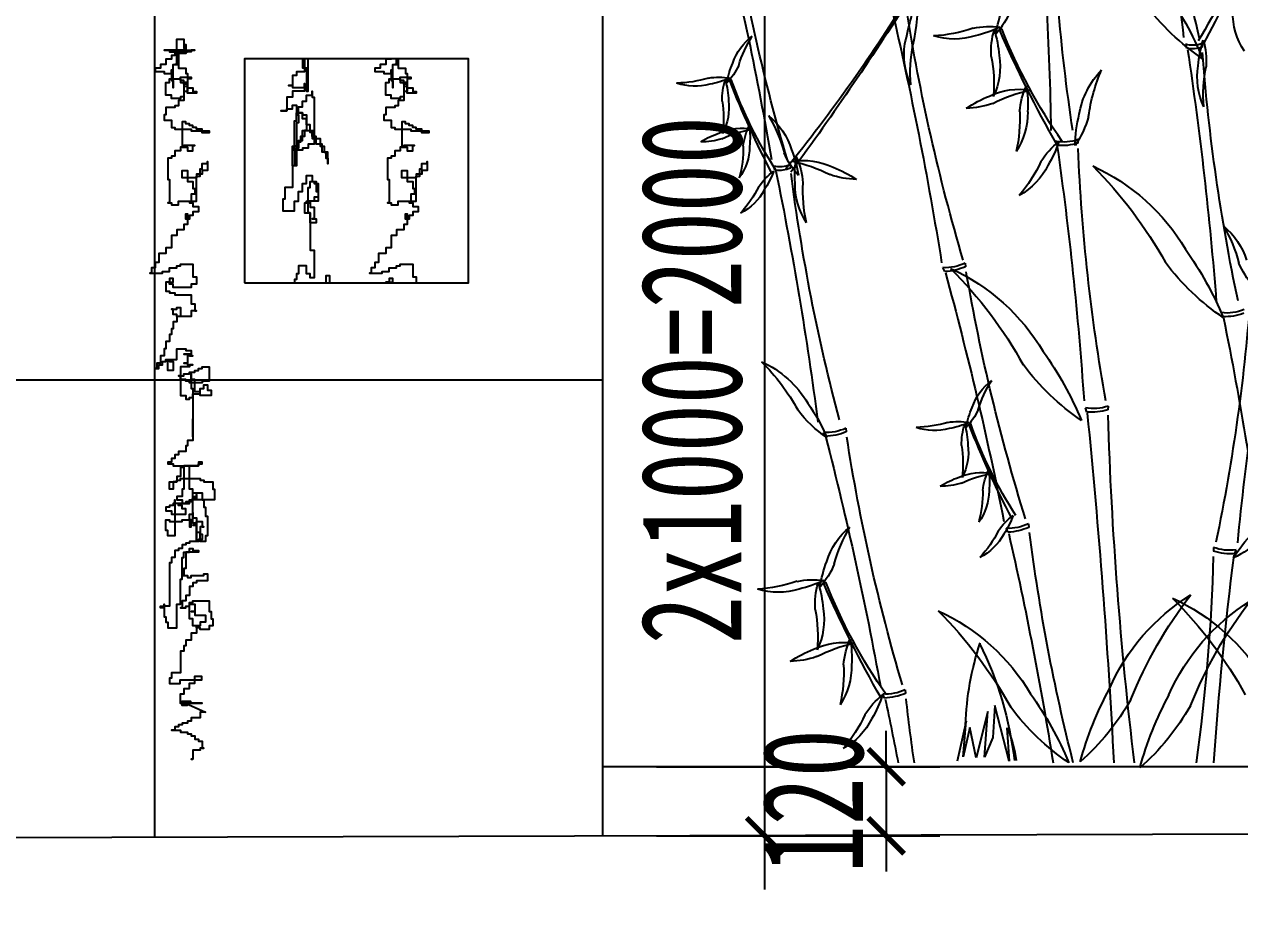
# Model space of a CAD drawing. Extents: x 225307 to 340959, y 27372 to 84205.
# Drawn here: x 329179 to 331892, y 73535 to 75525 of the extents above; entities that cross this region are included whole.
import ezdxf

# ---------------------------------------------------------------- set-up
doc = ezdxf.new("R2010")
doc.units = 0
doc.header["$MEASUREMENT"] = 0
doc.linetypes.add('DASHED', pattern=[0.75, 0.5, -0.25])
doc.layers.get('0').update_dxf_attribs({"linetype": 'CONTINUOUS'})
doc.layers.get('DEFPOINTS').update_dxf_attribs({"linetype": 'DASHED'})
for name, color, linetype in [('3', 7, 'CONTINUOUS'), ('PH', 8, 'CONTINUOUS'), ('WALL', 2, 'CONTINUOUS'), ('道路', 3, 'CONTINUOUS')]:
    doc.layers.add(name, color=color, linetype=linetype)
doc.styles.add('DIM_FONT', font='@SimSun.ttf', dxfattribs={"width": 0.8})
doc.styles.add('宋体', font='SimSun.ttf', dxfattribs={"width": 0.7})
doc.dimstyles.new('NORMAL', dxfattribs={"dimtxt": 300, "dimasz": 1, "dimexe": 250, "dimexo": 300, "dimgap": 150, "dimtad": 1, "dimdec": 0, "dimzin": 0, "dimtxsty": 'DIM_FONT', "dimblk": '_DIMX', "dimblk1": 'ARCHTICK', "dimblk2": 'ARCHTICK', "dimcen": 0.09, "dimdle": 20, "dimclrd": 4, "dimclre": 4, "dimclrt": 7, "dimazin": 3, "dimtfac": 1, "dimtdec": 0, "dimtix": 1, "dimtmove": 0, "dimatfit": 3, "dimtolj": 1, "dimtzin": 0})

# ---------------------------------------------------------------- blocks, each defined once
blk = doc.blocks.new('_ARCHTICK')
at = {"color": 0, "linetype": 'BYBLOCK', "const_width": 0.15}
blk.add_lwpolyline([(-0.5, -0.5), (0.5, 0.5)], dxfattribs=at)
blk = doc.blocks.new('*D157')
at = {"color": 8, "linetype": 'BYBLOCK'}
for p, q in [((336186.3, 73867.5), (336186.3, 73947.5)), ((335674, 73867.5), (336306.3, 73867.5)), ((336186.3, 73867.5), (336186.3, 73713.3)), ((335674, 73713.3), (336306.3, 73713.3)), ((336186.3, 73713.3), (336186.3, 73633.3))]:
    blk.add_line(p, q, dxfattribs=at)
at = {"layer": 'DEFPOINTS', "color": 0, "linetype": 'BYBLOCK'}
for p in [(335554, 73867.5, 5587.7), (335554, 73713.3, 5587.7), (336186.3, 73713.3)]:
    blk.add_point(p, dxfattribs=at)
at = {"color": 8, "linetype": 'BYBLOCK', "xscale": 80, "yscale": 80, "zscale": 80}
for p, rotation in [((336186.3, 73867.5), 270), ((336186.3, 73713.3), 90)]:
    blk.add_blockref('_ARCHTICK', p, dxfattribs=dict(at, rotation=rotation))
at = {"color": 4, "linetype": 'BYBLOCK', "insert": (336023.8, 73790.4), "char_height": 225, "attachment_point": 5, "rotation": 90, "style": '宋体'}
blk.add_mtext('\\A1;120', dxfattribs=at)
blk = doc.blocks.new('_DIMX')
blk.add_line((-150, 0), (150, 0))
at = {"const_width": 50}
blk.add_lwpolyline([(-70, -70), (70, 70)], dxfattribs=at)
blk = doc.blocks.new('*D159')
at = {"color": 8, "linetype": 'BYBLOCK'}
for p, q in [((335915, 75867.5), (335915, 73593.3)), ((335674, 75747.5), (336035, 75747.5)), ((335674, 73713.3), (336035, 73713.3))]:
    blk.add_line(p, q, dxfattribs=at)
at = {"layer": 'DEFPOINTS', "color": 0, "linetype": 'BYBLOCK'}
for p in [(335554, 75747.5, 5587.7), (335554, 73713.3, 5587.7), (335915, 73713.3)]:
    blk.add_point(p, dxfattribs=at)
at = {"color": 8, "linetype": 'BYBLOCK', "xscale": 80, "yscale": 80, "zscale": 80}
for p, rotation in [((335915, 75747.5), 90), ((335915, 73713.3), 270)]:
    blk.add_blockref('_ARCHTICK', p, dxfattribs=dict(at, rotation=rotation))
at = {"color": 4, "linetype": 'BYBLOCK', "insert": (335752.5, 74730.4), "char_height": 225, "attachment_point": 5, "rotation": 90, "style": '宋体'}
blk.add_mtext('\\A1;2x1000=2000', dxfattribs=at)
blk = doc.blocks.new('A$C295065FB')
at = {"layer": 'WALL', "color": 251}
for p, q in [((716.8, 2147.7, 5587.7), (730.8, 2152.3, 5587.7)), ((738.8, 2076.2, 5587.7), (726.4, 2076.9, 5587.7)), ((1511, 2108.3, 5587.7), (1524.8, 2103.3, 5587.7)), ((2426.2, 2038.9, 5587.7), (2413.9, 2038.6, 5587.7)), ((2410.1, 1987.8, 5587.7), (2423.9, 1982.8, 5587.7)), ((1211.8, 1724.2, 5587.7), (1199.5, 1723.1, 5587.7)), ((1192, 1652.1, 5587.7), (1206.1, 1647.9, 5587.7)), ((2104.4, 1624, 5587.7), (2092.1, 1623, 5587.7)), ((2084.6, 1552, 5587.7), (2098.7, 1547.8, 5587.7)), ((818.1, 1457.7, 5587.7), (805.7, 1458.3, 5587.7)), ((22.3, 1392.1, 5587.7), (208.9, 1345, 5587.7)), ((134.7, 1384.8, 5587.7), (22.3, 1392.1, 5587.7)), ((789.3, 1388.7, 5587.7), (802.8, 1382.8, 5587.7)), ((208.9, 1345, 5587.7), (102.5, 1338, 5587.7)), ((188.7, 1320.8, 5587.7), (34.3, 1282.2, 5587.7)), ((102.5, 1338, 5587.7), (36.3, 1310.1, 5587.7)), ((36.3, 1310.1, 5587.7), (188.7, 1320.8, 5587.7)), ((34.3, 1282.2, 5587.7), (136, 1261.1, 5587.7)), ((156.4, 1249.1, 5587.7), (23.3, 1218.7, 5587.7)), ((136, 1261.1, 5587.7), (37.8, 1238.6, 5587.7)), ((37.8, 1238.6, 5587.7), (156.4, 1249.1, 5587.7)), ((1690.9, 1245.8, 5587.7), (1678.6, 1246.3, 5587.7)), ((1662.2, 1176.8, 5587.7), (1675.6, 1170.9, 5587.7)), ((262, 1044.9, 5587.7), (249.7, 1045.2, 5587.7)), ((234.3, 975.5, 5587.7), (247.9, 969.8, 5587.7)), ((1138, 846.3, 5587.7), (1125.6, 846.6, 5587.7)), ((1110.3, 776.9, 5587.7), (1123.8, 771.1, 5587.7)), ((2020.7, 659.8, 5587.7), (2008.3, 660.1, 5587.7)), ((2001.9, 609.7, 5587.7), (2015.4, 603.9, 5587.7))]:
    blk.add_line(p, q, dxfattribs=at)
for centre, radius, start, end in [((7165.9, -7015.2, 5587.7), 10224.3, 113.75643, 117.63629), ((4906.4, -2111.3, 5587.7), 4818.8, 112.6401, 120.8586), ((-69.6, 1647.2, 5587.7), 702, 24.633, 59.1532), ((-853.6, -9549.9, 5587.7), 11896.7, 78.55376, 82.679), ((-407.3, 13997.6, 5587.7), 11896.7, 275.60014, 279.72538), ((-331.4, 3350.9, 5587.7), 1455.2, 291.7828, 307.7608), ((-36.5, 2570.8, 5587.7), 702, 293.6312, 328.1515), ((998.8, 2002.9, 5587.7), 327, 135.6312, 154.5611), ((451.8, 2554.5, 5587.7), 482, 301.4741, 314.0367), ((2048.6, -4116.8, 5587.7), 6334.7, 94.07919, 101.77535), ((1796, 2413.3, 5587.7), 272.5, 228.3953, 247.3253), ((-460, 910.3, 5587.7), 1455.2, 45.0237, 61.0017), ((1709.6, 2111.5, 5587.7), 198.7, 160.2271, 180.9361), ((1672.5, 2121.9, 5587.7), 148.9, 157.4414, 187.2024), ((2853.1, 8208.6, 5587.7), 6185.4, 257.97445, 265.76296), ((1567, 1692.9, 5587.7), 485.1, 59.2127, 75.1907), ((1633, 1962.9, 5587.7), 234, 38.8219, 73.3422), ((2529.6, 2375.2, 5587.7), 234, 236.5234, 271.0436), ((-789.4, 13927.1, 5587.7), 11876.7, 273.89549, 277.26769), ((915.3, 2138.5, 5587.7), 198.7, 177.343, 198.052), ((877.9, 2129.2, 5587.7), 148.9, 171.0768, 200.8377), ((884.9, -4243.1, 5587.7), 6321.5, 91.59805, 97.88706), ((2183.5, 2569.9, 5587.7), 817.6, 214.2063, 233.1363), ((1042.2, 998.7, 5587.7), 1204.9, 54.7307, 67.2933), ((654.3, -9647.7, 5587.7), 11768.6, 81.43836, 85.58599), ((2253.9, 2527.6, 5587.7), 485.1, 265.2687, 281.2467), ((2313.2, 2256.1, 5587.7), 234, 244.8779, 279.3982), ((2364.6, 1779.8, 5587.7), 272.5, 74.4513, 93.3813), ((2316.6, 2425.3, 5587.7), 401.6, 274.9757, 287.5383), ((1909, 929.7, 5587.7), 1204.9, 54.7307, 67.2933), ((3050.3, 2500.9, 5587.7), 817.6, 214.2063, 233.1363), ((2510.1, 2005.9, 5587.7), 101.6, 161.2231, 190.216), ((2501.3, 2007.7, 5587.7), 81.3, 157.4408, 197.8064), ((613.1, 1289, 5587.7), 817.6, 119.6482, 138.5782), ((-311.1, 3151.3, 5587.7), 1455.2, 291.7828, 307.7608), ((-16.3, 2371.2, 5587.7), 702, 293.6312, 328.1515), ((3826.9, 7747.5, 5587.7), 5882.6, 256.39373, 264.38024), ((1378, 1379.8, 5587.7), 702, 24.633, 59.1532), ((1161.6, -9013.4, 5587.7), 11065, 79.05337, 83.33085), ((-321.8, 2991.1, 5587.7), 1204.9, 285.4911, 298.0537), ((987.5, 642.9, 5587.7), 1455.2, 45.0237, 61.0017), ((1590.3, 14797.7, 5587.7), 13080.4, 263.0942, 268.21011), ((633.3, 1089.4, 5587.7), 817.6, 119.6482, 138.5782), ((-1255.4, -22697.7, 5587.7), 24473.8, 84.2698, 87.01869), ((-301.6, 2791.5, 5587.7), 1204.9, 285.4911, 298.0537), ((1390.1, 1667.1, 5587.7), 198.7, 163.6093, 184.3183), ((1352.4, 1675.3, 5587.7), 148.9, 160.8236, 190.5845), ((2341.5, 7952.5, 5587.7), 6334.7, 259.88597, 267.58213), ((2105.1, 2235.6, 5587.7), 582.1, 277.6148, 293.5928), ((2143, 1904.2, 5587.7), 280.8, 279.4632, 313.9835), ((1840.2, 2094.2, 5587.7), 817.6, 214.2063, 233.1363), ((698.9, 523, 5587.7), 1204.9, 54.7307, 67.2933), ((411.9, -10225.4, 5587.7), 11896.7, 81.93594, 86.06119), ((2269.5, 1343.4, 5587.7), 327, 105.4802, 124.4101), ((1578.8, 7732.9, 5587.7), 6321.5, 255.70106, 262.81527), ((694, 2051.9, 5587.7), 817.6, 214.2063, 233.1363), ((-447.3, 480.7, 5587.7), 1204.9, 54.7307, 67.2933), ((2282.7, 1566.9, 5587.7), 198.7, 163.6093, 184.3183), ((2073.5, 2095.1, 5587.7), 482, 271.3231, 283.8857), ((2245, 1575.1, 5587.7), 148.9, 160.8236, 190.5845), ((3064.5, 7720.8, 5587.7), 6185.4, 261.35663, 269.14514), ((2223.6, 1177.4, 5587.7), 401.6, 108.2543, 120.8169), ((1885, 1729.1, 5587.7), 272.5, 302.4113, 321.3413), ((4033.7, 4963.5, 5587.7), 3926.9, 240.2806, 246.5416), ((3158, 3087.9, 5587.7), 1850.9, 235.074, 248.3396), ((-1856.5, -10188.1, 5587.7), 11876.7, 77.14564, 80.92163), ((1034.7, 904.1, 5587.7), 702, 24.633, 59.1532), ((2121.9, 1312.7, 5587.7), 234, 116.3944, 150.9147), ((1923, -10234.1, 5587.7), 11768.6, 84.82054, 88.96818), ((2232.6, 1057.7, 5587.7), 485.1, 114.5459, 130.5239), ((-111.4, 861.8, 5587.7), 702, 24.633, 59.1532), ((987.8, 1378.6, 5587.7), 198.7, 156.3613, 177.0703), ((951.4, 1391.5, 5587.7), 148.9, 153.5756, 183.3365), ((2724.6, 7493.8, 5587.7), 6334.7, 252.63797, 260.33414), ((644.2, 167.2, 5587.7), 1455.2, 45.0237, 61.0017), ((2193.2, 1220.6, 5587.7), 234, 88.9564, 123.4766), ((2174, 943.3, 5587.7), 485.1, 87.1079, 103.0859), ((2221.2, 1053.6, 5587.7), 401.6, 80.8163, 93.3789), ((2174.8, 1699.2, 5587.7), 272.5, 274.9733, 293.9033), ((1795, 1561.2, 5587.7), 485.1, 332.5232, 348.5012), ((2039.2, 1428.3, 5587.7), 234, 334.3717, 8.8919), ((-13.2, 1069.2, 5587.7), 348.5, 64.8806, 83.6589), ((-107.8, 247.1, 5587.7), 1170.4, 63.3922, 83.4682), ((-501.9, 125, 5587.7), 1455.2, 45.0237, 61.0017), ((957.1, 1104.5, 5587.7), 321.3, 110.3247, 122.8873), ((670.5, 1535.8, 5587.7), 218, 304.4817, 323.4117), ((2294.8, 4183.8, 5587.7), 3141.5, 242.351, 248.612), ((1648.9, 2659, 5587.7), 1480.7, 237.1444, 250.41), ((2639.9, 1145.1, 5587.7), 272.5, 112.6747, 131.6047), ((871.9, 1209.8, 5587.7), 187.2, 118.4648, 152.9851), ((967.7, 1009.1, 5587.7), 388.1, 116.6163, 132.5943), ((-1483, -10295.4, 5587.7), 11896.7, 74.68795, 78.81319), ((2348.9, 1128.2, 5587.7), 234, 80.8977, 115.418), ((2353.1, 958.9, 5587.7), 401.6, 72.7576, 85.3202), ((2843.2, 1189.1, 5587.7), 401.6, 154.5796, 167.1423), ((2399.4, 1746.1, 5587.7), 401.6, 278.5177, 291.0803), ((2498.9, 1349.6, 5587.7), 29.8, 143.4106, 158.2152), ((2494.7, 1355.1, 5587.7), 22.1, 146.4067, 168.9406), ((2210.4, 1325.2, 5587.7), 272.5, 348.7367, 7.6667), ((931.6, 1138.2, 5587.7), 187.2, 91.0268, 125.547), ((924.2, 915.9, 5587.7), 388.1, 89.1783, 105.1563), ((958.7, 1005.5, 5587.7), 321.3, 82.8867, 95.4493), ((903, 1520.3, 5587.7), 218, 277.0437, 295.9737), ((603.4, 1399, 5587.7), 388.1, 334.5936, 350.5716), ((802.4, 1299.9, 5587.7), 187.2, 336.4421, 10.9623), ((1086.9, 1660.1, 5587.7), 388.1, 286.8797, 302.8577), ((1147.5, 1446.1, 5587.7), 187.2, 288.7282, 323.2485), ((2482.1, 1245.9, 5587.7), 272.5, 160.3886, 179.3186), ((1875.7, 1472.4, 5587.7), 401.6, 326.2316, 338.7942), ((2290.9, 856.3, 5587.7), 485.1, 79.0492, 95.0272), ((2397.7, 1604.7, 5587.7), 272.5, 266.9146, 285.8446), ((106.6, 2253.5, 5587.7), 1007.8, 272.1818, 288.0664), ((1290.9, 1090.8, 5587.7), 218, 114.7451, 133.6751), ((1081.2, 1564.3, 5587.7), 321.3, 280.5881, 293.1507), ((1172.3, 1250.2, 5587.7), 23.8, 145.481, 160.2856), ((1168.7, 1254.4, 5587.7), 17.6, 148.4771, 171.011), ((2675.1, 1209, 5587.7), 234, 162.7197, 197.24), ((2935.9, 1113, 5587.7), 485.1, 160.8713, 176.8493), ((1161.8, 1166.8, 5587.7), 218, 162.459, 181.389), ((670.5, 1330.4, 5587.7), 321.3, 328.302, 340.8646), ((1058.7, 1068.8, 5587.7), 187.2, 82.9681, 117.4884), ((1020.2, 849.8, 5587.7), 388.1, 81.1196, 97.0976), ((1084, 1451.2, 5587.7), 218, 268.985, 287.915), ((1067, 933.6, 5587.7), 321.3, 74.828, 87.3906), ((1452.1, 1131.8, 5587.7), 321.3, 156.65, 169.2126), ((942.3, 1222.3, 5587.7), 218, 350.8071, 9.7371), ((1860.6, 1166.6, 5587.7), 198.7, 156.3613, 177.0703), ((1824.2, 1179.5, 5587.7), 148.9, 153.5756, 183.3365), ((3550.2, 7469.4, 5587.7), 6499.2, 253.46634, 261.06444), ((1317.1, 1142.9, 5587.7), 187.2, 164.7901, 199.3104), ((1528.5, 1073.7, 5587.7), 388.1, 162.9417, 178.9197), ((-260.9, -11027.1, 5587.7), 12348.9, 76.85462, 80.90363), ((926.9, 7330.9, 5587.7), 6321.5, 261.72875, 263.68947), ((8626.7, -8427.6, 5587.7), 11251.8, 122.41565, 126.1141), ((5374.7, -3488, 5587.7), 5331.7, 121.3683, 129.1814), ((2329.7, 1546.6, 5587.7), 485.1, 264.9728, 280.9508), ((2387.6, 1274.7, 5587.7), 234, 244.582, 279.1023), ((2623.6, 44.8, 5587.7), 1045.2, 91.4755, 101.1337), ((2086.1, 2655.2, 5587.7), 1646.7, 281.8607, 288.0626), ((-2234.5, -10640.4, 5587.7), 11876.7, 78.01983, 79.06954), ((432.9, 968.4, 5587.7), 198.7, 157.2355, 177.9445), ((396.4, 980.7, 5587.7), 148.9, 154.4498, 184.2107), ((2076.2, 7109.4, 5587.7), 6334.7, 253.51217, 261.20833), ((1305.4, 2498.5, 5587.7), 1850.9, 235.074, 248.3396), ((371.1, 587.9, 5587.7), 401.6, 108.2543, 120.8169), ((32.5, 1139.6, 5587.7), 272.5, 302.4113, 321.3413), ((2181.2, 4374.1, 5587.7), 3926.9, 240.2806, 246.5416), ((-1859.5, -10742, 5587.7), 11896.7, 75.56214, 79.68738), ((269.3, 723.3, 5587.7), 234, 116.3944, 150.9147), ((380, 468.3, 5587.7), 485.1, 114.5459, 130.5239), ((340.7, 631.1, 5587.7), 234, 88.9564, 123.4766), ((368.6, 464.2, 5587.7), 401.6, 80.8163, 93.3789), ((322.3, 1109.8, 5587.7), 272.5, 274.9733, 293.9033), ((-57.5, 971.8, 5587.7), 485.1, 332.5232, 348.5012), ((186.7, 838.9, 5587.7), 234, 334.3717, 8.8919), ((558.3, 1276.1, 5587.7), 485.1, 284.8093, 300.7873), ((624.3, 1006.1, 5587.7), 234, 286.6578, 321.1781), ((2243.7, 884.3, 5587.7), 272.5, 180.6814, 199.6114), ((1637.3, 657.8, 5587.7), 401.6, 21.2058, 33.7684), ((321.4, 353.8, 5587.7), 485.1, 87.1079, 103.0859), ((1308.9, 769.7, 5587.7), 198.7, 157.2355, 177.9445), ((1272.3, 782.1, 5587.7), 148.9, 154.4498, 184.2107), ((2769, 6798.8, 5587.7), 6185.4, 254.98283, 262.77134), ((787.3, 555.7, 5587.7), 272.5, 112.6747, 131.6047), ((546.9, 1156.6, 5587.7), 401.6, 278.5177, 291.0803), ((646.4, 760.1, 5587.7), 29.8, 143.4106, 158.2152), ((642.1, 765.6, 5587.7), 22.1, 146.4067, 168.9406), ((1444.3, 1012.2, 5587.7), 408.8, 214.2063, 233.1363), ((873.7, 226.7, 5587.7), 602.5, 54.7307, 67.2933), ((1556.6, 569, 5587.7), 485.1, 11.4988, 27.4768), ((1800.7, 701.8, 5587.7), 234, 351.1081, 25.6283), ((629.6, 656.5, 5587.7), 272.5, 160.3886, 179.3186), ((23.2, 883, 5587.7), 401.6, 326.2316, 338.7942), ((496.3, 538.7, 5587.7), 234, 80.8977, 115.418), ((438.4, 266.8, 5587.7), 485.1, 79.0492, 95.0272), ((545.2, 1015.2, 5587.7), 272.5, 266.9146, 285.8446), ((500.6, 369.5, 5587.7), 401.6, 72.7576, 85.3202), ((990.7, 599.7, 5587.7), 401.6, 154.5796, 167.1423), ((357.8, 735.7, 5587.7), 272.5, 348.7367, 7.6667), ((-358.7, -10918.4, 5587.7), 11768.6, 78.44674, 82.59437), ((1041.6, 417.2, 5587.7), 351, 24.633, 59.1532), ((1935.5, 1186.9, 5587.7), 485.1, 256.9141, 272.8921), ((1954.8, 909.6, 5587.7), 234, 236.5234, 271.0436), ((1936.4, 430.9, 5587.7), 272.5, 66.0967, 85.0267), ((822.5, 619.6, 5587.7), 234, 162.7197, 197.24), ((1083.4, 523.6, 5587.7), 485.1, 160.8713, 176.8493), ((846.3, 48.8, 5587.7), 727.6, 45.0237, 61.0017), ((1982.7, 1076.6, 5587.7), 401.6, 266.6211, 279.1837), ((2165.6, 890.6, 5587.7), 272.5, 228.3953, 247.3253), ((1925.2, 289.6, 5587.7), 401.6, 68.9197, 81.4823), ((2102.7, 622.4, 5587.7), 101.6, 158.2315, 187.2244), ((2094, 624.7, 5587.7), 81.3, 154.4492, 194.8148), ((2002.6, 440.1, 5587.7), 234, 38.8219, 73.3422), ((2801.9, 1857.4, 5587.7), 1480.7, 237.1444, 250.41), ((3717.4, 6287.6, 5587.7), 5882.6, 253.40211, 261.38863), ((1936.6, 170.1, 5587.7), 485.1, 59.2127, 75.1907), ((2024.9, 408.2, 5587.7), 187.2, 118.4648, 152.9851), ((2110.1, 302.9, 5587.7), 321.3, 110.3247, 122.8873), ((1823.5, 734.2, 5587.7), 218, 304.4817, 323.4117), ((3447.8, 3382.2, 5587.7), 3141.5, 242.351, 248.612), ((180.9, -10311.4, 5587.7), 11065, 76.06175, 80.33924), ((2120.8, 207.5, 5587.7), 388.1, 116.6163, 132.5943), ((1756.4, 597.4, 5587.7), 388.1, 334.5936, 350.5716), ((1955.4, 498.2, 5587.7), 187.2, 336.4421, 10.9623), ((2239.9, 858.5, 5587.7), 388.1, 286.8797, 302.8577), ((2300.5, 644.5, 5587.7), 187.2, 288.7282, 323.2485), ((2084.6, 336.6, 5587.7), 187.2, 91.0268, 125.547), ((2077.2, 114.3, 5587.7), 388.1, 89.1783, 105.1563), ((2111.7, 203.9, 5587.7), 321.3, 82.8867, 95.4493), ((2056, 718.7, 5587.7), 218, 277.0437, 295.9737), ((2211.7, 267.2, 5587.7), 187.2, 82.9681, 117.4884), ((2220, 132, 5587.7), 321.3, 74.828, 87.3906), ((2605.1, 330.2, 5587.7), 321.3, 156.65, 169.2126), ((2443.9, 289.1, 5587.7), 218, 114.7451, 133.6751), ((2234.3, 762.7, 5587.7), 321.3, 280.5881, 293.1507), ((2325.3, 448.6, 5587.7), 23.8, 145.481, 160.2856), ((2321.7, 452.8, 5587.7), 17.6, 148.4771, 171.011), ((2095.3, 420.7, 5587.7), 218, 350.8071, 9.7371), ((2314.8, 365.2, 5587.7), 218, 162.459, 181.389), ((1823.5, 528.7, 5587.7), 321.3, 328.302, 340.8646), ((2173.2, 48.2, 5587.7), 388.1, 81.1196, 97.0976), ((2237, 649.6, 5587.7), 218, 268.985, 287.915), ((2470.1, 341.3, 5587.7), 187.2, 164.7901, 199.3104), ((2681.5, 272, 5587.7), 388.1, 162.9417, 178.9197)]:
    blk.add_arc(centre, radius, start, end, dxfattribs=at)

msp = doc.modelspace()

# ---------------------------------------------------------------- linework, layer by layer
at = {"color": 251}
for points in [[(329535.8, 75491.6), (329535.8, 75479.5), (329539.8, 75479.5), (329539.8, 75467.5), (329491.5, 75467.5), (329503.6, 75467.5), (329503.6, 75463.5), (329543.8, 75463.5), (329543.8, 75467.5), (329559.9, 75467.5), (329551.9, 75467.5), (329551.9, 75463.5), (329515.7, 75463.5), (329515.7, 75455.4), (329507.6, 75455.4), (329507.6, 75447.4), (329495.6, 75447.4), (329495.6, 75435.3), (329483.5, 75435.3), (329483.5, 75427.3), (329471.4, 75427.3), (329471.4, 75419.3), (329491.5, 75419.3), (329491.5, 75415.2), (329507.6, 75415.2), (329507.6, 75423.3), (329507.6, 75399.2), (329511.7, 75399.2), (329511.7, 75383.1), (329511.7, 75435.3), (329519.7, 75435.3), (329519.7, 75491.6), (329535.8, 75491.6), (329535.8, 75471.5), (329539.8, 75471.5), (329539.8, 75459.4), (329523.7, 75459.4), (329523.7, 75435.3), (329515.7, 75435.3), (329523.7, 75435.3), (329523.7, 75427.3), (329539.8, 75427.3), (329539.8, 75415.2), (329543.8, 75415.2), (329543.8, 75375.1), (329535.8, 75375.1), (329535.8, 75363), (329527.7, 75363), (329527.7, 75359), (329507.6, 75359), (329507.6, 75367), (329495.6, 75367), (329495.6, 75395.2), (329503.6, 75395.2), (329503.6, 75403.2), (329527.7, 75403.2), (329527.7, 75395.2), (329535.8, 75395.2), (329535.8, 75387.1), (329543.8, 75387.1), (329543.8, 75383.1), (329555.9, 75383.1), (329555.9, 75375.1), (329563.9, 75375.1), (329563.9, 75371.1), (329543.8, 75371.1), (329543.8, 75391.1), (329535.8, 75391.1), (329535.8, 75399.2), (329527.7, 75399.2), (329527.7, 75407.2), (329551.9, 75407.2), (329551.9, 75403.2), (329543.8, 75403.2), (329543.8, 75395.2), (329535.8, 75395.2), (329535.8, 75355), (329523.7, 75355), (329523.7, 75342.9), (329515.7, 75342.9), (329515.7, 75338.9), (329495.6, 75338.9), (329495.6, 75322.8), (329491.5, 75322.8), (329491.5, 75310.8), (329507.6, 75310.8), (329507.6, 75294.7), (329515.7, 75294.7), (329515.7, 75290.7), (329551.9, 75290.7), (329551.9, 75286.7), (329592.1, 75286.7), (329592.1, 75282.7), (329576, 75282.7), (329576, 75290.7), (329563.9, 75290.7), (329563.9, 75294.7), (329555.9, 75294.7), (329555.9, 75298.7), (329547.8, 75298.7), (329547.8, 75302.7), (329539.8, 75302.7), (329539.8, 75306.8), (329531.8, 75306.8), (329531.8, 75250.5), (329543.8, 75250.5), (329543.8, 75242.5), (329555.9, 75242.5), (329555.9, 75254.5), (329559.9, 75254.5), (329535.8, 75254.5), (329535.8, 75250.5), (329527.7, 75250.5), (329527.7, 75242.5), (329515.7, 75242.5), (329515.7, 75230.4), (329507.6, 75230.4), (329507.6, 75226.4), (329499.6, 75226.4), (329499.6, 75178.2), (329503.6, 75178.2), (329503.6, 75126), (329499.6, 75126), (329507.6, 75126), (329507.6, 75121.9), (329523.7, 75121.9), (329523.7, 75130), (329563.9, 75130), (329563.9, 75186.2), (329572, 75186.2), (329572, 75202.3), (329576, 75202.3), (329576, 75214.4), (329588.1, 75214.4), (329588.1, 75218.4), (329588.1, 75198.3), (329576, 75198.3), (329576, 75190.2), (329563.9, 75190.2), (329563.9, 75182.2), (329531.8, 75182.2), (329531.8, 75198.3), (329543.8, 75198.3), (329543.8, 75174.2), (329555.9, 75174.2), (329555.9, 75158.1), (329559.9, 75158.1), (329559.9, 75146), (329551.9, 75146), (329551.9, 75126), (329547.8, 75126), (329555.9, 75126), (329555.9, 75117.9), (329568, 75117.9), (329568, 75105.9), (329555.9, 75105.9), (329555.9, 75097.8), (329547.8, 75097.8), (329547.8, 75089.8), (329539.8, 75089.8), (329539.8, 75101.8), (329543.8, 75101.8), (329543.8, 75077.7), (329535.8, 75077.7), (329535.8, 75065.7), (329519.7, 75065.7), (329519.7, 75053.6), (329507.6, 75053.6), (329507.6, 75025.5), (329495.6, 75025.5), (329495.6, 75013.5), (329479.5, 75013.5), (329479.5, 74993.4), (329471.4, 74993.4), (329471.4, 74981.3), (329463.4, 74981.3), (329463.4, 74969.3), (329459.4, 74969.3), (329487.5, 74969.3), (329487.5, 74973.3), (329503.6, 74973.3), (329503.6, 74981.3), (329519.7, 74981.3), (329519.7, 74985.3), (329527.7, 74985.3), (329527.7, 74989.3), (329555.9, 74989.3), (329555.9, 74961.2), (329563.9, 74961.2), (329563.9, 74945.1), (329551.9, 74945.1), (329551.9, 74937.1), (329511.7, 74937.1), (329511.7, 74945.1), (329503.6, 74945.1), (329503.6, 74949.2), (329511.7, 74949.2), (329511.7, 74957.2), (329503.6, 74957.2), (329503.6, 74949.2), (329495.6, 74949.2), (329495.6, 74929.1), (329503.6, 74929.1), (329503.6, 74925.1), (329515.7, 74925.1), (329515.7, 74921), (329551.9, 74921), (329551.9, 74901), (329559.9, 74901), (329559.9, 74884.9), (329563.9, 74884.9), (329551.9, 74884.9), (329551.9, 74872.8), (329519.7, 74872.8), (329519.7, 74876.8), (329511.7, 74876.8), (329511.7, 74888.9), (329507.6, 74888.9), (329519.7, 74888.9), (329519.7, 74892.9), (329527.7, 74892.9), (329527.7, 74872.8), (329519.7, 74872.8), (329519.7, 74860.8), (329511.7, 74860.8), (329511.7, 74844.7), (329507.6, 74844.7), (329507.6, 74832.6), (329503.6, 74832.6), (329503.6, 74816.6), (329495.6, 74816.6), (329495.6, 74800.5), (329491.5, 74800.5), (329491.5, 74784.4), (329483.5, 74784.4), (329483.5, 74768.4), (329475.5, 74768.4), (329475.5, 74756.3), (329471.4, 74756.3), (329479.5, 74756.3), (329479.5, 74764.3), (329487.5, 74764.3), (329487.5, 74772.4), (329495.6, 74772.4), (329495.6, 74776.4), (329503.6, 74776.4), (329503.6, 74772.4), (329511.7, 74772.4), (329511.7, 74752.3), (329499.6, 74752.3), (329499.6, 74776.4), (329519.7, 74776.4), (329519.7, 74800.5), (329539.8, 74800.5), (329539.8, 74796.5), (329551.9, 74796.5), (329551.9, 74788.4), (329535.8, 74788.4), (329547.8, 74788.4), (329547.8, 74784.4), (329555.9, 74784.4), (329543.8, 74784.4), (329543.8, 74768.4), (329535.8, 74768.4), (329543.8, 74768.4), (329543.8, 74764.3), (329555.9, 74764.3), (329547.8, 74764.3), (329547.8, 74760.3), (329527.7, 74760.3), (329527.7, 74740.2), (329523.7, 74740.2), (329535.8, 74740.2), (329535.8, 74744.3), (329547.8, 74744.3), (329547.8, 74748.3), (329559.9, 74748.3), (329559.9, 74752.3), (329568, 74752.3), (329568, 74756.3), (329576, 74756.3), (329576, 74760.3), (329592.1, 74760.3), (329592.1, 74728.2), (329576, 74728.2), (329576, 74724.2), (329547.8, 74724.2), (329547.8, 74728.2), (329539.8, 74728.2), (329539.8, 74732.2), (329527.7, 74732.2), (329527.7, 74740.2), (329527.7, 74696), (329539.8, 74696), (329539.8, 74688), (329547.8, 74688), (329547.8, 74692), (329555.9, 74692), (329555.9, 74700.1), (329572, 74700.1), (329572, 74712.1), (329580, 74712.1), (329580, 74720.1), (329588.1, 74720.1), (329588.1, 74708.1), (329596.1, 74708.1), (329596.1, 74696), (329572, 74696), (329572, 74704.1), (329559.9, 74704.1), (329559.9, 74732.2), (329551.9, 74732.2), (329551.9, 74744.3), (329551.9, 74712.1), (329555.9, 74712.1), (329555.9, 74603.6), (329555.9, 74643.8), (329555.9, 74595.6), (329543.8, 74595.6), (329543.8, 74583.5), (329539.8, 74583.5), (329539.8, 74571.5), (329523.7, 74571.5), (329523.7, 74563.4), (329515.7, 74563.4), (329515.7, 74555.4), (329507.6, 74555.4), (329507.6, 74547.4), (329499.6, 74547.4), (329499.6, 74543.4), (329511.7, 74543.4), (329511.7, 74539.3), (329568, 74539.3), (329568, 74543.4), (329576, 74543.4), (329576, 74547.4), (329568, 74547.4), (329568, 74539.3), (329535.8, 74539.3), (329535.8, 74535.3), (329527.7, 74535.3), (329527.7, 74515.2), (329519.7, 74515.2), (329519.7, 74503.2), (329511.7, 74503.2), (329511.7, 74487.1), (329503.6, 74487.1), (329503.6, 74503.2), (329519.7, 74503.2), (329519.7, 74507.2), (329527.7, 74507.2), (329527.7, 74511.2), (329572, 74511.2), (329572, 74507.2), (329580, 74507.2), (329580, 74503.2), (329600.1, 74503.2), (329600.1, 74487.1), (329604.1, 74487.1), (329604.1, 74463), (329563.9, 74463), (329563.9, 74467), (329555.9, 74467), (329555.9, 74487.1), (329547.8, 74487.1), (329547.8, 74539.3), (329535.8, 74539.3), (329535.8, 74487.1), (329531.8, 74487.1), (329531.8, 74471), (329519.7, 74471), (329519.7, 74463), (329531.8, 74463), (329531.8, 74455), (329547.8, 74455), (329547.8, 74463), (329555.9, 74463), (329555.9, 74471), (329563.9, 74471), (329563.9, 74475), (329563.9, 74463), (329551.9, 74463), (329551.9, 74459), (329539.8, 74459), (329539.8, 74455), (329511.7, 74455), (329511.7, 74450.9), (329503.6, 74450.9), (329503.6, 74446.9), (329495.6, 74446.9), (329495.6, 74438.9), (329507.6, 74438.9), (329507.6, 74430.9), (329539.8, 74430.9), (329539.8, 74442.9), (329531.8, 74442.9), (329531.8, 74450.9), (329523.7, 74450.9), (329523.7, 74455), (329515.7, 74455), (329515.7, 74463), (329515.7, 74382.6), (329499.6, 74382.6), (329499.6, 74394.7), (329495.6, 74394.7), (329495.6, 74418.8), (329503.6, 74418.8), (329503.6, 74414.8), (329531.8, 74414.8), (329531.8, 74418.8), (329547.8, 74418.8), (329547.8, 74402.7), (329551.9, 74402.7), (329551.9, 74418.8), (329547.8, 74418.8), (329547.8, 74430.9), (329555.9, 74430.9), (329555.9, 74434.9), (329555.9, 74422.8), (329563.9, 74422.8), (329563.9, 74370.6), (329563.9, 74410.8), (329555.9, 74410.8), (329555.9, 74479.1), (329576, 74479.1), (329576, 74463), (329580, 74463), (329580, 74446.9), (329584, 74446.9), (329584, 74426.8), (329588.1, 74426.8), (329588.1, 74382.6), (329584, 74382.6), (329584, 74370.6), (329572, 74370.6), (329572, 74390.7), (329563.9, 74390.7), (329563.9, 74406.7), (329555.9, 74406.7), (329563.9, 74406.7), (329563.9, 74414.8), (329576, 74414.8), (329576, 74402.7), (329580, 74402.7), (329572, 74402.7), (329572, 74386.7), (329576, 74386.7), (329576, 74374.6), (329568, 74374.6), (329568, 74370.6), (329547.8, 74370.6), (329547.8, 74366.6), (329539.8, 74366.6), (329539.8, 74362.5), (329531.8, 74362.5), (329531.8, 74354.5), (329523.7, 74354.5), (329523.7, 74350.5), (329515.7, 74350.5), (329515.7, 74334.4), (329507.6, 74334.4), (329507.6, 74322.4), (329503.6, 74322.4), (329503.6, 74225.9), (329491.5, 74225.9), (329491.5, 74221.9), (329483.5, 74221.9), (329483.5, 74225.9), (329491.5, 74225.9), (329491.5, 74230), (329491.5, 74201.8), (329495.6, 74201.8), (329495.6, 74189.8), (329499.6, 74189.8), (329499.6, 74177.7), (329519.7, 74177.7), (329519.7, 74230), (329527.7, 74230), (329527.7, 74286.2), (329531.8, 74286.2), (329531.8, 74334.4), (329535.8, 74334.4), (329535.8, 74346.5), (329547.8, 74346.5), (329547.8, 74354.5), (329555.9, 74354.5), (329555.9, 74350.5), (329568, 74350.5), (329568, 74346.5), (329539.8, 74346.5), (329539.8, 74310.3), (329535.8, 74310.3), (329535.8, 74294.2), (329531.8, 74294.2), (329543.8, 74294.2), (329543.8, 74290.2), (329551.9, 74290.2), (329551.9, 74294.2), (329580, 74294.2), (329580, 74298.3), (329588.1, 74298.3), (329588.1, 74282.2), (329563.9, 74282.2), (329563.9, 74278.2), (329555.9, 74278.2), (329555.9, 74270.1), (329547.8, 74270.1), (329547.8, 74250), (329539.8, 74250), (329539.8, 74238), (329531.8, 74238), (329531.8, 74221.9), (329527.7, 74221.9), (329539.8, 74221.9), (329539.8, 74225.9), (329547.8, 74225.9), (329547.8, 74234), (329555.9, 74234), (329555.9, 74238), (329592.1, 74238), (329592.1, 74213.9), (329596.1, 74213.9), (329596.1, 74197.8), (329600.1, 74197.8), (329600.1, 74181.7), (329592.1, 74181.7), (329592.1, 74173.7), (329572, 74173.7), (329572, 74177.7), (329563.9, 74177.7), (329563.9, 74181.7), (329555.9, 74181.7), (329555.9, 74197.8), (329547.8, 74197.8), (329547.8, 74230), (329559.9, 74230), (329559.9, 74213.9), (329551.9, 74213.9), (329559.9, 74213.9), (329559.9, 74205.8), (329584, 74205.8), (329584, 74189.8), (329572, 74189.8), (329572, 74181.7), (329563.9, 74181.7), (329563.9, 74165.7), (329551.9, 74165.7), (329551.9, 74149.6), (329539.8, 74149.6), (329539.8, 74137.5), (329535.8, 74137.5), (329535.8, 74125.5), (329527.7, 74125.5), (329527.7, 74077.3), (329507.6, 74077.3), (329507.6, 74065.2), (329503.6, 74065.2), (329503.6, 74053.2), (329527.2, 74053.2), (329527.2, 74061.2), (329575.4, 74061.2), (329575.4, 74069.2), (329559.3, 74069.2), (329559.3, 74053.2), (329547.3, 74053.2), (329547.3, 74041.1), (329535.2, 74041.1), (329535.2, 74029.1), (329527.2, 74029.1), (329527.2, 74009), (329576, 74009), (329531.2, 74009), (329531.2, 74004.9), (329543.3, 74004.9), (329543.3, 74009), (329551.3, 74009), (329551.3, 74013), (329531.2, 74013), (329584, 73988.9), (329572, 73988.9), (329572, 73976.8), (329551.9, 73976.8), (329551.9, 73968.8), (329543.8, 73968.8), (329543.8, 73964.8), (329531.8, 73964.8), (329531.8, 73960.8), (329523.7, 73960.8), (329523.7, 73956.7), (329515.7, 73956.7), (329515.7, 73948.7), (329507.6, 73948.7), (329527.7, 73948.7), (329527.7, 73944.7), (329543.8, 73944.7), (329543.8, 73940.7), (329551.9, 73940.7), (329551.9, 73936.6), (329559.9, 73936.6), (329559.9, 73928.6), (329568, 73928.6), (329568, 73924.6), (329576, 73924.6), (329576, 73908.5), (329580, 73908.5), (329572, 73908.5), (329572, 73904.5), (329555.9, 73904.5), (329555.9, 73884.4), (329551.9, 73884.4), (329555.9, 73884.4)], [(329804.5, 75447.5), (329804.5, 75419.1), (329787, 75419.1), (329787, 75410.3), (329778.2, 75410.3), (329778.2, 75388.4), (329769.4, 75388.4), (329778.2, 75388.4), (329778.2, 75384.1), (329804.5, 75384.1), (329804.5, 75392.8), (329804.5, 75375.3), (329778.2, 75375.3), (329778.2, 75362.2), (329765.1, 75362.2), (329765.1, 75331.5), (329751.9, 75331.5), (329765.1, 75331.5), (329765.1, 75335.9), (329778.2, 75335.9), (329778.2, 75344.6), (329787, 75344.6), (329787, 75322.7), (329791.4, 75322.7), (329791.4, 75305.2), (329787, 75305.2), (329787, 75252.7), (329782.6, 75252.7), (329782.6, 75208.9), (329778.2, 75208.9), (329778.2, 75248.3), (329782.6, 75248.3), (329782.6, 75309.6), (329787, 75309.6), (329787, 75327.1), (329791.4, 75327.1), (329791.4, 75340.3), (329800.1, 75340.3), (329800.1, 75353.4), (329808.9, 75353.4), (329808.9, 75366.5), (329822, 75366.5), (329822, 75375.3), (329822, 75362.2), (329826.4, 75362.2), (329826.4, 75257), (329813.3, 75257), (329813.3, 75248.3), (329800.1, 75248.3), (329800.1, 75243.9), (329778.2, 75243.9), (329778.2, 75252.7), (329791.4, 75252.7), (329791.4, 75265.8), (329800.1, 75265.8), (329800.1, 75287.7), (329826.4, 75287.7), (329826.4, 75270.2), (329839.6, 75270.2), (329839.6, 75252.7), (329848.3, 75252.7), (329848.3, 75239.5), (329852.7, 75239.5), (329852.7, 75226.4), (329857.1, 75226.4), (329857.1, 75213.2), (329857.1, 75239.5), (329844, 75239.5), (329844, 75257), (329830.8, 75257), (329830.8, 75274.6), (329822, 75274.6), (329822, 75287.7), (329822, 75270.2), (329826.4, 75270.2), (329826.4, 75283.3), (329817.7, 75283.3), (329817.7, 75300.8), (329808.9, 75300.8), (329808.9, 75314), (329800.1, 75314), (329800.1, 75327.1), (329791.4, 75327.1), (329800.1, 75327.1), (329800.1, 75322.7), (329808.9, 75322.7), (329808.9, 75287.7), (329804.5, 75287.7), (329804.5, 75274.6), (329795.7, 75274.6), (329795.7, 75261.4), (329791.4, 75261.4), (329791.4, 75248.3), (329787, 75248.3), (329787, 75208.9), (329778.2, 75208.9), (329778.2, 75160.7), (329760.7, 75160.7), (329760.7, 75134.4), (329756.3, 75134.4), (329756.3, 75108.1), (329782.6, 75108.1), (329782.6, 75130), (329791.4, 75130), (329791.4, 75151.9), (329800.1, 75151.9), (329800.1, 75169.4), (329808.9, 75169.4), (329808.9, 75187), (329822, 75187), (329822, 75173.8), (329830.8, 75173.8), (329830.8, 75151.9), (329835.2, 75151.9), (329835.2, 75138.8), (329826.4, 75138.8), (329826.4, 75130), (329817.7, 75130), (329817.7, 75125.6), (329808.9, 75125.6), (329808.9, 75130), (329817.7, 75130), (329817.7, 75116.9), (329826.4, 75116.9), (329826.4, 75090.6), (329822, 75090.6), (329830.8, 75090.6), (329830.8, 75081.8), (329817.7, 75081.8), (329817.7, 75103.7), (329813.3, 75103.7), (329813.3, 75160.7), (329817.7, 75160.7), (329817.7, 75173.8), (329826.4, 75173.8), (329826.4, 75169.4), (329835.2, 75169.4), (329835.2, 75130), (329813.3, 75130), (329813.3, 75125.6), (329804.5, 75125.6), (329804.5, 75103.7), (329817.7, 75103.7), (329817.7, 75020.5), (329826.4, 75020.5), (329826.4, 74959.2), (329817.7, 74959.2), (329817.7, 74968), (329808.9, 74968), (329808.9, 74985.5), (329791.4, 74985.5), (329791.4, 74968), (329787, 74968), (329787, 74954.8), (329782.6, 74954.8), (329782.6, 74947.5)], [(329800.1, 75447.5), (329800.1, 75427.9), (329808.9, 75427.9), (329808.9, 75375.3), (329813.3, 75375.3), (329813.3, 75447.5)], [(330014.1, 75447.5), (330014.1, 75435.3), (330006.1, 75435.3), (330014.1, 75435.3), (330014.1, 75427.3), (330030.2, 75427.3), (330030.2, 75415.2), (330034.2, 75415.2), (330034.2, 75375.1), (330026.2, 75375.1), (330026.2, 75363), (330018.1, 75363), (330018.1, 75359), (329998, 75359), (329998, 75367), (329986, 75367), (329986, 75395.2), (329994, 75395.2), (329994, 75403.2), (330018.1, 75403.2), (330018.1, 75395.2), (330026.2, 75395.2), (330026.2, 75387.1), (330034.2, 75387.1), (330034.2, 75383.1), (330046.3, 75383.1), (330046.3, 75375.1), (330054.3, 75375.1), (330054.3, 75371.1), (330034.2, 75371.1), (330034.2, 75391.1), (330026.2, 75391.1), (330026.2, 75399.2), (330018.1, 75399.2), (330018.1, 75407.2), (330042.3, 75407.2), (330042.3, 75403.2), (330034.2, 75403.2), (330034.2, 75395.2), (330026.2, 75395.2), (330026.2, 75355), (330014.1, 75355), (330014.1, 75342.9), (330006.1, 75342.9), (330006.1, 75338.9), (329986, 75338.9), (329986, 75322.8), (329981.9, 75322.8), (329981.9, 75310.8), (329998, 75310.8), (329998, 75294.7), (330006.1, 75294.7), (330006.1, 75290.7), (330042.3, 75290.7), (330042.3, 75286.7), (330082.5, 75286.7), (330082.5, 75282.7), (330066.4, 75282.7), (330066.4, 75290.7), (330054.3, 75290.7), (330054.3, 75294.7), (330046.3, 75294.7), (330046.3, 75298.7), (330038.2, 75298.7), (330038.2, 75302.7), (330030.2, 75302.7), (330030.2, 75306.8), (330022.2, 75306.8), (330022.2, 75250.5), (330034.2, 75250.5), (330034.2, 75242.5), (330046.3, 75242.5), (330046.3, 75254.5), (330050.3, 75254.5), (330026.2, 75254.5), (330026.2, 75250.5), (330018.1, 75250.5), (330018.1, 75242.5), (330006.1, 75242.5), (330006.1, 75230.4), (329998, 75230.4), (329998, 75226.4), (329990, 75226.4), (329990, 75178.2), (329994, 75178.2), (329994, 75126), (329990, 75126), (329998, 75126), (329998, 75121.9), (330014.1, 75121.9), (330014.1, 75130), (330054.3, 75130), (330054.3, 75186.2), (330062.4, 75186.2), (330062.4, 75202.3), (330066.4, 75202.3), (330066.4, 75214.4), (330078.5, 75214.4), (330078.5, 75218.4), (330078.5, 75198.3), (330066.4, 75198.3), (330066.4, 75190.2), (330054.3, 75190.2), (330054.3, 75182.2), (330022.2, 75182.2), (330022.2, 75198.3), (330034.2, 75198.3), (330034.2, 75174.2), (330046.3, 75174.2), (330046.3, 75158.1), (330050.3, 75158.1), (330050.3, 75146), (330042.3, 75146), (330042.3, 75126), (330038.2, 75126), (330046.3, 75126), (330046.3, 75117.9), (330058.3, 75117.9), (330058.3, 75105.9), (330046.3, 75105.9), (330046.3, 75097.8), (330038.2, 75097.8), (330038.2, 75089.8), (330030.2, 75089.8), (330030.2, 75101.8), (330034.2, 75101.8), (330034.2, 75077.7), (330026.2, 75077.7), (330026.2, 75065.7), (330010.1, 75065.7), (330010.1, 75053.6), (329998, 75053.6), (329998, 75025.5), (329986, 75025.5), (329986, 75013.5), (329969.9, 75013.5), (329969.9, 74993.4), (329961.8, 74993.4), (329961.8, 74981.3), (329953.8, 74981.3), (329953.8, 74969.3), (329949.8, 74969.3), (329977.9, 74969.3), (329977.9, 74973.3), (329994, 74973.3), (329994, 74981.3), (330010.1, 74981.3), (330010.1, 74985.3), (330018.1, 74985.3), (330018.1, 74989.3), (330046.3, 74989.3), (330046.3, 74961.2), (330054.3, 74961.2), (330054.3, 74947.5)], [(329998, 75447.5), (329998, 75447.4), (329986, 75447.4), (329986, 75435.3), (329973.9, 75435.3), (329973.9, 75427.3), (329961.8, 75427.3), (329961.8, 75419.3), (329981.9, 75419.3), (329981.9, 75415.2), (329998, 75415.2), (329998, 75423.3), (329998, 75399.2), (330002, 75399.2), (330002, 75383.1), (330002, 75435.3), (330010.1, 75435.3), (330010.1, 75447.5)], [(329861.5, 74947.5), (329861.5, 74963.6), (329852.7, 74963.6), (329852.7, 74947.5)], [(329994, 74947.5), (329994, 74949.2), (330002, 74949.2), (330002, 74957.2), (329994, 74957.2), (329994, 74949.2), (329986, 74949.2), (329986, 74947.5)]]:
    msp.add_lwpolyline(points, dxfattribs=at)
at = {"layer": '3', "color": 1, "elevation": 5587.7}
msp.add_lwpolyline([(329670.8, 74947.5), (330170.8, 74947.5), (330170.8, 75447.5), (329670.8, 75447.5)], close=True, dxfattribs=at)
at = {"layer": 'PH', "color": 8}
for p, q in [((329471, 73710.5, 5587.7), (329471, 75747.5, 5587.7)), ((330470.8, 74730.4, 5587.7), (312471, 74730.4, 5587.7))]:
    msp.add_line(p, q, dxfattribs=at)
at = {"layer": '道路', "color": 2}
for p, q in [((330470.8, 73713.3, 5587.7), (330470.8, 75747.5, 5587.7)), ((340123, 73867.5, 5587.7), (330470.8, 73867.5, 5587.7)), ((306170.6, 73647.5, 5587.7), (340406.7, 73740.1, 8639.1))]:
    msp.add_line(p, q, dxfattribs=at)

# ---------------------------------------------------------------- block references
at = {"layer": '3', "color": 1, "xscale": -0.6666666666666667, "yscale": 0.6666666666666667, "zscale": 0.6666666666666667, "rotation": 270}
msp.add_blockref('A$C295065FB', (330449.1, 73864.6, 4656.4), dxfattribs=at)

# ---------------------------------------------------------------- dimensions: what is measured, and where the dimension line sits
at = {"layer": 'PH', "color": 1}
for base, p1, text, picture, middle in [((330831.7, 73713.3), (330470.8, 75747.5, 5587.7), '2x1000=2000', '*D159', (330669.2, 74730.4)), ((331103, 73713.3), (330470.8, 73867.5, 5587.7), '120', '*D157', (330940.5, 73790.4))]:
    dim = msp.add_linear_dim(base=base, p1=p1, p2=(330470.8, 73713.3, 5587.7), angle=90, text=text, dimstyle='NORMAL', override={"dimtxt": 225, "dimasz": 80, "dimexe": 120, "dimexo": 120, "dimgap": 50, "dimtxsty": '宋体', "dimsah": 1, "dimdle": 120, "dimclrd": 8, "dimclre": 8, "dimclrt": 4}, dxfattribs=at)
    dim.commit()
    dim.dimension.update_dxf_attribs({"geometry": picture, "text_midpoint": middle, "insert": (-5083.3, 0)})

doc.saveas('drawing.dxf')
